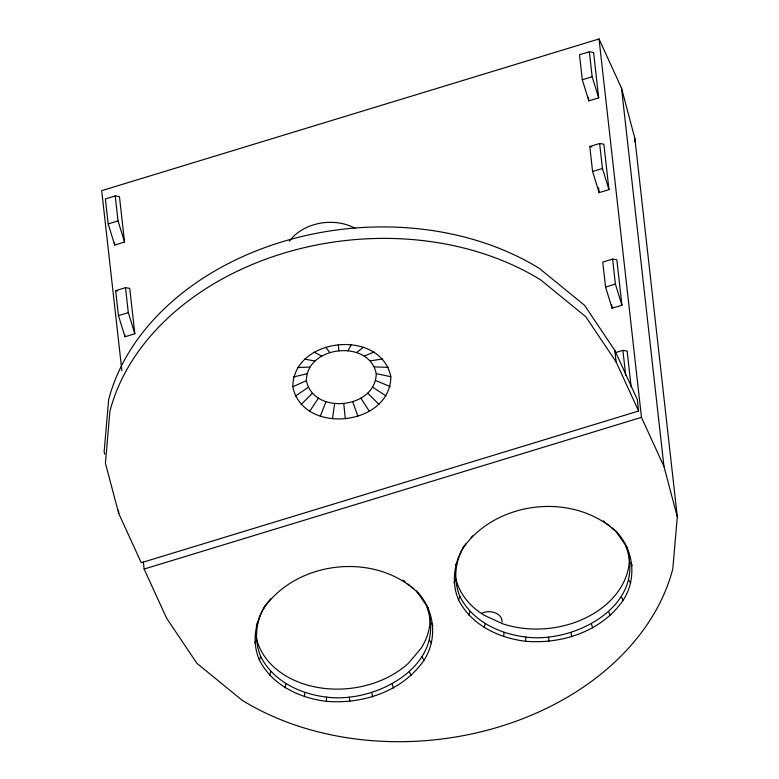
<?xml version="1.0" encoding="UTF-8"?>
<svg xmlns="http://www.w3.org/2000/svg" width="779" height="779" viewBox="0 0 779 779"><rect width="100%" height="100%" fill="white"/><g stroke="black" fill="none" stroke-linecap="round" stroke-linejoin="round"><path stroke-width="1.17" d="M428.489 608.35L416.395 590.92C434.546 609.207 438.071 638.478 424 660.232C402.655 691.324 362.965 704.382 326.479 701.334L326.498 697.098C300.09 693.933 273.137 681.206 260.712 656.531C252.6 637.251 256.564 613.735 271.092 598.613M627.708 548.289L615.614 530.859C633.765 549.146 637.29 578.417 623.219 600.171C601.875 631.263 562.185 644.321 525.698 641.273L525.718 637.037C499.31 633.872 472.356 621.145 459.931 596.461C452.726 579.206 455.053 559.04 465.832 543.849M292.807 386.705C293.138 337.249 380.96 327.988 390.834 376.754C390.503 426.21 302.68 435.48 292.807 386.705L306.381 380.688C306.624 345.448 369.197 338.846 376.228 373.599C375.994 408.839 313.421 415.441 306.381 380.688M326.479 701.334C299.535 698.101 272.046 685.121 259.368 659.94C251.607 641.993 255.113 621.973 265.113 605.673M326.498 697.098C376.315 703.768 448.879 664.691 426.493 605.955M525.698 641.273C498.755 638.03 471.266 625.05 458.588 599.879C450.817 581.932 454.332 561.902 464.333 545.612M634.564 141.846L634.866 138.399L621.515 88.105L599.032 38.95L101.689 190.66L121.894 370.785M525.718 637.037C575.535 643.707 648.099 604.631 625.712 545.894M634.866 138.399L677.311 516.798L672.803 568.836A263.283 198.402 -6.4 0 1 242.094 700.224L196.921 663.338L166.618 618.214L144.134 569.05L143.317 561.795M304.414 696.708L304.871 692.57M503.633 636.647L504.081 632.509M332.477 418.732L334.649 403.503M285.036 687.828L285.874 683.865M484.256 627.767L485.093 623.804M269.67 675.286L270.81 671.566M468.89 615.225L470.029 611.505M320.305 416.229L325.982 401.73M259.368 659.94L260.712 656.531M458.588 599.879L459.931 596.461M254.83 642.841L256.262 639.763M454.05 582.77L455.481 579.703M256.359 625.138L257.761 622.421M455.579 565.077L456.981 562.35M347.97 350.784L351.173 344.737M309.604 411.39L318.358 398.273M263.857 608.058C297.617 560.052 375.965 551.824 418.187 593.004M471.061 537.666L472.551 535.903M463.077 547.997C496.836 499.991 575.184 491.763 617.406 532.943M301.103 404.525L312.291 393.385M356.636 352.556L363.335 347.23M295.377 396.102L308.211 387.387M364.26 356.013L374.037 352.069M115.214 195.928L105.369 198.937L108.174 223.914L114.698 245.034L124.543 242.026L119.45 196.62L115.214 195.928L118.019 220.905L124.543 242.026M589.352 51.774L579.498 54.783L582.303 79.76L588.827 100.88L598.681 97.881L593.588 52.466L589.352 51.774L592.147 76.751L598.681 97.881M108.174 223.914L118.019 220.905M582.303 79.76L592.147 76.751M115.662 290.664L125.507 287.665L129.742 288.357L134.835 333.763L124.991 336.771L118.457 315.641L115.662 290.664L117.775 291.015M589.791 146.51L599.635 143.511L603.871 144.203L608.964 189.609L599.119 192.617L592.595 171.487L589.791 146.51L591.913 146.861M118.457 315.641L128.311 312.642L125.507 287.665M592.595 171.487L602.44 168.488L599.635 143.511M612.606 259.095L602.751 262.095L605.556 287.071L612.09 308.192L621.934 305.193L616.841 259.787L612.606 259.095L615.4 284.072L621.934 305.193M605.556 287.071L615.4 284.072M615.235 352.692L622.888 350.355L627.124 351.047L631.146 386.89M638.595 411.03L141.252 562.74L118.768 513.575L105.418 463.281L109.917 411.244A263.283 198.402 -6.4 0 1 540.626 279.865L585.808 316.751L616.101 361.875L638.595 411.03L637.31 399.569L614.816 350.404L584.523 305.28L539.341 268.395A263.283 198.402 -6.4 0 0 108.632 399.783L104.133 451.82L104.746 454.157M144.134 569.05L641.477 417.349L599.032 38.95M293.586 376.968L306.936 373.754M370.327 360.901L382.547 358.934M297.646 367.552L309.838 367.045M374.407 366.899L388.273 367.357M304.725 359.109L314.872 361.028M376.228 373.599L390.834 376.754M375.682 380.541L390.065 386.491M314.327 352.205L321.717 356.11M372.781 387.241L385.994 395.907M603.374 520.869L605.264 522.407M607.143 523.936L609.967 526.244M611.846 527.782L614.67 530.09M403.22 580.16L405.099 581.699M407.923 584.007L409.803 585.535M411.692 587.074L413.571 588.612M367.746 393.268L378.925 404.35M325.797 347.307L329.897 352.614M630.162 562.662L632.246 565.388M430.943 622.723L433.027 625.459M628.663 580.004L630.717 583.091M429.443 640.075L431.498 643.152M360.901 398.186L369.324 411.263M621.311 596.753L623.219 600.171M422.091 656.814L424 660.232M641.477 417.349L663.961 466.504L677.311 516.798M608.613 611.758L610.259 615.478M409.394 671.819L411.039 675.539M352.721 401.672L357.843 416.152M591.427 623.989L592.731 627.962M392.207 684.05L393.512 688.023M602.44 168.488L608.964 189.609M128.311 312.642L134.835 333.763M570.929 632.626L571.825 636.774M371.71 692.687L372.605 696.835M621.515 88.105L663.961 466.504M622.888 350.355L625.693 375.322M588.427 97.297L588.827 100.88M598.584 187.836L599.119 192.617M611.681 304.608L612.09 308.192M614.816 350.404L616.101 361.875M114.435 242.649L114.698 245.034M124.718 334.376L124.991 336.771M118.379 510.138L118.768 513.575M548.523 637.076L548.961 641.312M349.304 697.137L349.742 701.373M343.773 403.483L345.272 418.703M338.368 344.766L338.846 350.803M289.437 241.188A43.955 33.127 -6.4 0 1 355.448 228.568M481.626 613.229A14.041 10.585 -6.4 0 1 492.299 611.982L495.619 612.985A14.041 10.585 -6.4 0 1 502.124 622.07M430.164 617.601A87.764 66.137 -6.4 0 1 421.127 648.255L408.43 663.25A87.764 66.137 -6.4 0 1 316.644 687.253A87.764 66.137 -6.4 0 1 255.716 634.612M629.344 556.381A87.764 66.137 -6.4 0 1 503.127 623.95L484.129 615.235A87.764 66.137 -6.4 0 1 454.936 574.551"/></g></svg>
